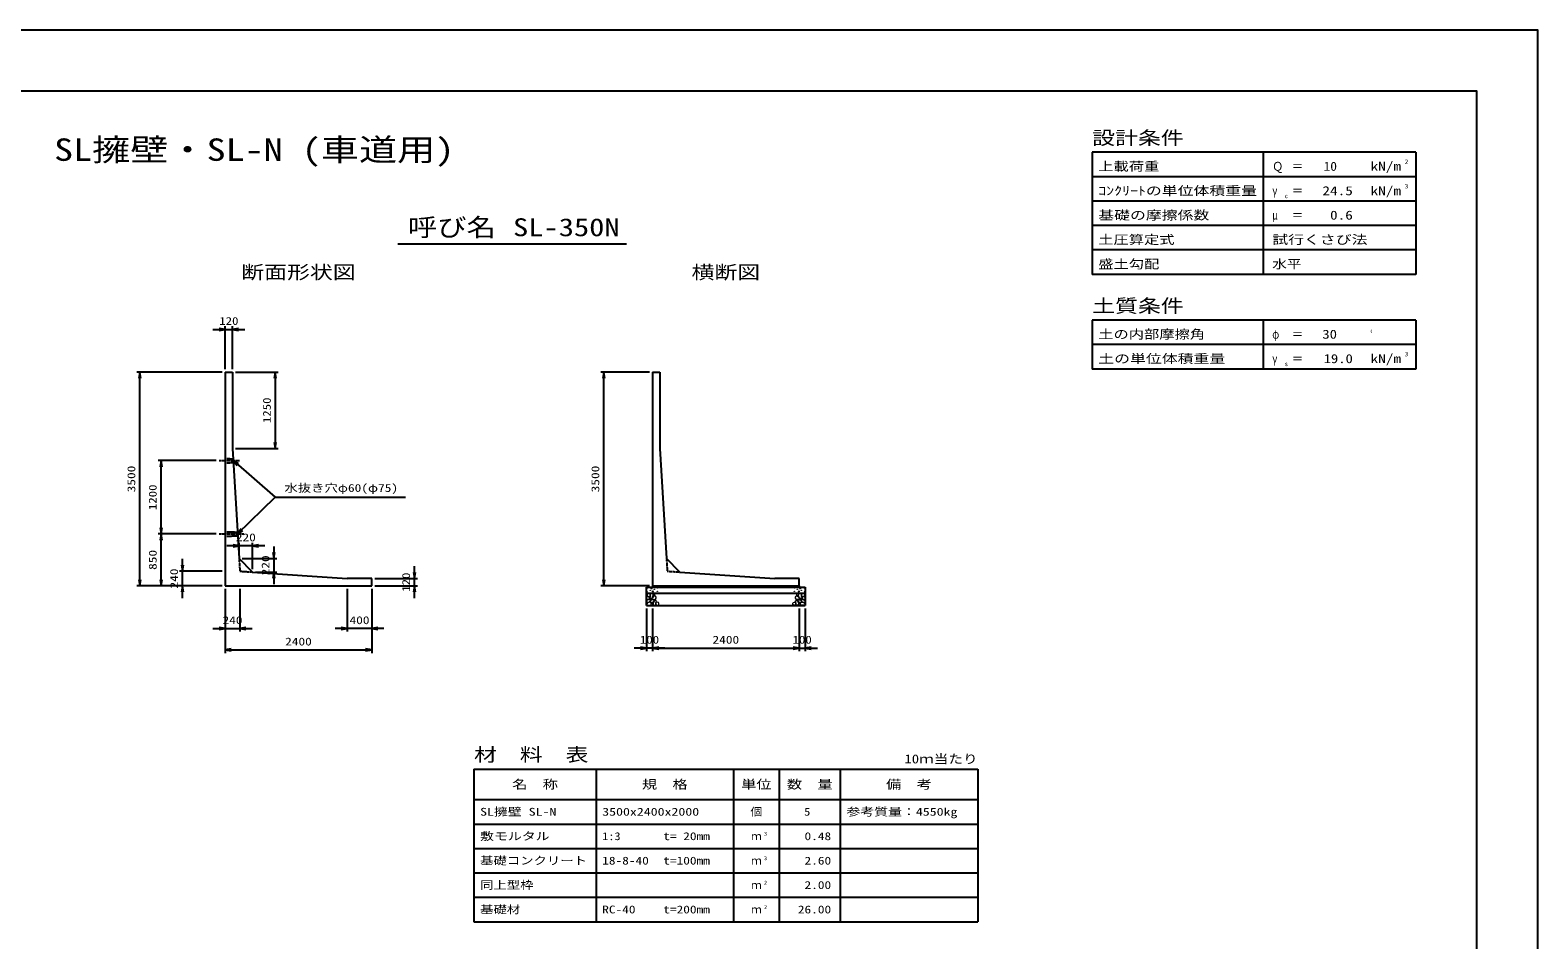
# Model space of a CAD drawing. Units: millimetres at full size. Extents: x 0 to 42050, y 0 to 29700.
# Drawn here: x 17355 to 42050, y 14803 to 29700 of the extents above; entities that cross this region are included whole.
import ezdxf
from ezdxf.enums import TextEntityAlignment as Align

# ---------------------------------------------------------------- set-up
doc = ezdxf.new("R2010")
doc.units = ezdxf.units.MM
doc.linetypes.add('CHAIN', pattern=[18.5, 12, -1.5, 3.5, -1.5])
doc.linetypes.add('DASHED_SPACED', pattern=[12, 6, -6])
for name, color, linetype, lineweight in [('D-BMK', 2, 'CHAIN', 25), ('D-DCR-HCHn', 4, 'Continuous', 9), ('D-MTR-FRAM', 7, 'Continuous', 25), ('D-MTR-LINE', 7, 'Continuous', 25), ('D-STR-DIM', 7, 'Continuous', 25), ('D-STR-STRn', 1, 'Continuous', 25), ('D-STR-TXT', 7, 'Continuous', 25), ('D-TTL', 2, 'Continuous', 25), ('D-TTL-FRAM', 2, 'Continuous', 25), ('D-TTL-LINE', 7, 'Continuous', 25), ('D-TTL-TXT', 7, 'Continuous', 25)]:
    doc.layers.add(name, color=color, linetype=linetype, lineweight=lineweight)
doc.layers.add('D-MTR', color=7, linetype='Continuous')
doc.layers.add('D-MTR-TXT', color=7, linetype='Continuous')
doc.styles.add('ＭＳ ゴシック', font='')
doc.styles.get('ＭＳ ゴシック').set_extended_font_data('MS Gothic')

# ---------------------------------------------------------------- blocks, each defined once
blk = doc.blocks.new('open_arrow')
at = {"color": 0, "linetype": 'Continuous', "lineweight": -2}
blk.add_lwpolyline([(7.5, 1.25), (0, 0), (7.5, -1.25)], dxfattribs=at)

msp = doc.modelspace()

# ---------------------------------------------------------------- linework, layer by layer
at = {"layer": 'D-BMK'}
for p, q in [((20450, 22650), (20781.94, 22650)), ((20450, 21450), (20853.582, 21450))]:
    msp.add_line(p, q, dxfattribs=at)
at = {"layer": 'D-DCR-HCHn'}
for points in [[(27457.281, 20413.808), (27450.346, 20393.005), (27459.592, 20379.136), (27482.707, 20376.824), (27498.488, 20383.599), (27491.952, 20399.939), (27496.575, 20409.185), (27487.33, 20418.431), (27473.461, 20423.053)], [(27501.155, 20337.009), (27518.277, 20362.692), (27516.137, 20369.112), (27492.594, 20375.533), (27471.192, 20373.393), (27456.21, 20360.551), (27454.07, 20345.57), (27456.21, 20330.588), (27473.332, 20326.308)], [(27509.716, 20283.503), (27524.698, 20289.924), (27528.978, 20311.326), (27520.417, 20326.308), (27505.435, 20330.588), (27486.173, 20328.448), (27464.771, 20319.887), (27454.07, 20307.045), (27454.07, 20292.064), (27460.49, 20283.503), (27486.173, 20285.643)], [(27501.198, 20471.594), (27480.395, 20476.217), (27461.904, 20466.971), (27459.592, 20446.168), (27464.215, 20429.988), (27487.33, 20423.053), (27503.51, 20423.053), (27510.444, 20434.611), (27510.444, 20460.037)], [(27519.69, 20473.906), (27512.756, 20453.102), (27515.067, 20429.988), (27498.887, 20404.562), (27519.69, 20393.005), (27542.805, 20404.562), (27556.673, 20423.053), (27561.296, 20453.102), (27556.673, 20469.283), (27542.805, 20476.217)], [(27524.313, 20393.005), (27512.756, 20383.759), (27517.379, 20376.824), (27533.559, 20376.824), (27540.493, 20379.136), (27545.116, 20388.382), (27538.182, 20395.316)], [(27561.082, 20337.009), (27571.783, 20362.692), (27563.222, 20373.393), (27537.539, 20373.393), (27526.838, 20369.112), (27516.137, 20354.131), (27516.137, 20341.289), (27526.838, 20324.167), (27539.679, 20322.027)], [(27556.801, 20289.924), (27556.801, 20315.606), (27546.1, 20322.027), (27535.399, 20315.606), (27533.259, 20300.625), (27535.399, 20287.783), (27550.381, 20283.503)], [(27558.985, 20418.431), (27547.427, 20390.693), (27556.673, 20379.136), (27584.411, 20379.136), (27595.968, 20383.759), (27607.525, 20399.939), (27607.525, 20413.808), (27595.968, 20432.299), (27582.099, 20434.611)], [(27597.466, 20285.643), (27603.886, 20304.905), (27601.746, 20326.308), (27616.728, 20349.85), (27597.466, 20360.551), (27576.063, 20349.85), (27563.222, 20332.728), (27558.941, 20304.905), (27563.222, 20289.924), (27576.063, 20283.503)], [(27563.608, 20469.283), (27563.608, 20441.545), (27575.165, 20434.611), (27586.722, 20441.545), (27589.034, 20457.725), (27586.722, 20471.594), (27570.542, 20476.217)], [(27593.185, 20360.551), (27603.886, 20369.112), (27599.606, 20375.533), (27584.624, 20375.533), (27578.204, 20373.393), (27573.923, 20364.832), (27580.344, 20358.411)], [(27614.588, 20287.783), (27633.85, 20283.503), (27650.972, 20292.064), (27653.112, 20311.326), (27648.831, 20326.308), (27627.429, 20332.728), (27612.447, 20332.728), (27606.027, 20322.027), (27606.027, 20298.484)], [(29885.412, 20287.783), (29866.15, 20283.503), (29849.028, 20292.064), (29846.888, 20311.326), (29851.169, 20326.308), (29872.571, 20332.728), (29887.553, 20332.728), (29893.973, 20322.027), (29893.973, 20298.484)], [(29902.534, 20285.643), (29896.114, 20304.905), (29898.254, 20326.308), (29883.272, 20349.85), (29902.534, 20360.551), (29923.937, 20349.85), (29936.778, 20332.728), (29941.059, 20304.905), (29936.778, 20289.924), (29923.937, 20283.503)], [(29941.015, 20418.431), (29952.573, 20390.693), (29943.327, 20379.136), (29915.589, 20379.136), (29904.032, 20383.759), (29892.475, 20399.939), (29892.475, 20413.808), (29904.032, 20432.299), (29917.901, 20434.611)], [(29906.815, 20360.551), (29896.114, 20369.112), (29900.394, 20375.533), (29915.376, 20375.533), (29921.796, 20373.393), (29926.077, 20364.832), (29919.656, 20358.411)], [(29936.392, 20469.283), (29936.392, 20441.545), (29924.835, 20434.611), (29913.278, 20441.545), (29910.966, 20457.725), (29913.278, 20471.594), (29929.458, 20476.217)], [(29938.918, 20337.009), (29928.217, 20362.692), (29936.778, 20373.393), (29962.461, 20373.393), (29973.162, 20369.112), (29983.863, 20354.131), (29983.863, 20341.289), (29973.162, 20324.167), (29960.321, 20322.027)], [(29980.31, 20473.906), (29987.244, 20453.102), (29984.933, 20429.988), (30001.113, 20404.562), (29980.31, 20393.005), (29957.195, 20404.562), (29943.327, 20423.053), (29938.704, 20453.102), (29943.327, 20469.283), (29957.195, 20476.217)], [(29943.199, 20289.924), (29943.199, 20315.606), (29953.9, 20322.027), (29964.601, 20315.606), (29966.741, 20300.625), (29964.601, 20287.783), (29949.619, 20283.503)], [(29975.687, 20393.005), (29987.244, 20383.759), (29982.621, 20376.824), (29966.441, 20376.824), (29959.507, 20379.136), (29954.884, 20388.382), (29961.818, 20395.316)], [(29990.284, 20283.503), (29975.302, 20289.924), (29971.022, 20311.326), (29979.583, 20326.308), (29994.565, 20330.588), (30013.827, 20328.448), (30035.229, 20319.887), (30045.93, 20307.045), (30045.93, 20292.064), (30039.51, 20283.503), (30013.827, 20285.643)], [(29998.845, 20337.009), (29981.723, 20362.692), (29983.863, 20369.112), (30007.406, 20375.533), (30028.808, 20373.393), (30043.79, 20360.551), (30045.93, 20345.57), (30043.79, 20330.588), (30026.668, 20326.308)], [(29998.802, 20471.594), (30019.605, 20476.217), (30038.096, 20466.971), (30040.408, 20446.168), (30035.785, 20429.988), (30012.67, 20423.053), (29996.49, 20423.053), (29989.556, 20434.611), (29989.556, 20460.037)], [(30042.719, 20413.808), (30049.654, 20393.005), (30040.408, 20379.136), (30017.293, 20376.824), (30001.512, 20383.599), (30008.048, 20399.939), (30003.425, 20409.185), (30012.67, 20418.431), (30026.539, 20423.053)]]:
    msp.add_lwpolyline(points, close=True, dxfattribs=at)
for centre, radius in [((27460.727, 20557.43), 3), ((27461.869, 20503.919), 3), ((27512.292, 20525.761), 3), ((27533.336, 20557.43), 7.5), ((27556.664, 20509.97), 7.5), ((27577.708, 20541.639), 3), ((27628.131, 20563.481), 3), ((27629.273, 20509.97), 3), ((29870.727, 20509.97), 3), ((29871.869, 20563.481), 3), ((29922.292, 20541.639), 3), ((29943.336, 20509.97), 7.5), ((29966.664, 20557.43), 7.5), ((29987.708, 20525.761), 3), ((30038.131, 20503.919), 3), ((30039.273, 20557.43), 3)]:
    msp.add_circle(centre, radius, dxfattribs=at)
at = {"layer": 'D-MTR-FRAM'}
for p, q in [((24625, 17600), (32875, 17600)), ((24625, 17600), (24625, 15100)), ((32875, 17600), (32875, 15100)), ((24625, 15100), (32875, 15100))]:
    msp.add_line(p, q, dxfattribs=at)
at = {"layer": 'D-MTR-LINE'}
for p, q in [((26625, 17600), (26625, 15100)), ((28875, 17600), (28875, 15100)), ((29625, 17600), (29625, 15100)), ((30625, 17600), (30625, 15100)), ((24625, 17100), (32875, 17100)), ((24625, 16700), (32875, 16700)), ((24625, 16300), (32875, 16300)), ((24625, 15900), (32875, 15900)), ((24625, 15500), (32875, 15500))]:
    msp.add_line(p, q, dxfattribs=at)
at = {"layer": 'D-STR-DIM'}
for p, q in [((20350, 24800), (20870, 24800)), ((20550, 24150), (20550, 24850)), ((20670, 24150), (20670, 24850)), ((20500, 24100), (19100, 24100)), ((19150, 20600), (19150, 24100)), ((20720, 24100), (21420, 24100)), ((21370, 24100), (21370, 22850)), ((27500, 24100), (26700, 24100)), ((26750, 20600), (26750, 24100)), ((20720, 22850), (21420, 22850)), ((20400, 22650), (19450, 22650)), ((19500, 21450), (19500, 22650)), ((20400, 21450), (19450, 21450)), ((20400, 21450), (19450, 21450)), ((19500, 20600), (19500, 21450)), ((21197.711, 21255.838), (20577.711, 21255.838)), ((20777.711, 21095.838), (20777.711, 21305.838)), ((20997.711, 20875.838), (20997.711, 21305.838)), ((21347.711, 21245.838), (21347.711, 20625.838)), ((19850, 20400), (19850, 21040)), ((20827.711, 21045.838), (21397.711, 21045.838)), ((20500, 20840), (19800, 20840)), ((21047.711, 20825.838), (21397.711, 20825.838)), ((23650, 20400), (23650, 20920)), ((20500, 20600), (19100, 20600)), ((20500, 20600), (19450, 20600)), ((20500, 20600), (19800, 20600)), ((20550, 20550), (20550, 19850)), ((20550, 20550), (20550, 19500)), ((20790, 20550), (20790, 19850)), ((22550, 20550), (22550, 19850)), ((22950, 20550), (22950, 19500)), ((22950, 20550), (22950, 19850)), ((23000, 20720), (23700, 20720)), ((23000, 20600), (23700, 20600)), ((27500, 20600), (26700, 20600)), ((27450, 20230), (27450, 19530)), ((27550, 20230), (27550, 19530)), ((27550, 20230), (27550, 19530)), ((29950, 20230), (29950, 19530)), ((29950, 20230), (29950, 19530)), ((30050, 20230), (30050, 19530)), ((20350, 19900), (20990, 19900)), ((23150, 19900), (22350, 19900)), ((20550, 19550), (22950, 19550)), ((27750, 19580), (27250, 19580)), ((27550, 19580), (29950, 19580)), ((29750, 19580), (30250, 19580))]:
    msp.add_line(p, q, dxfattribs=at)
at = {"layer": 'D-STR-STRn'}
for p, q in [((20550, 24100), (20670, 24100)), ((20550, 24100), (20550, 20600)), ((20670, 24100), (20670, 22850)), ((27550, 24100), (27670, 24100)), ((27550, 24100), (27550, 20600)), ((27670, 24100), (27670, 22850)), ((20670, 22850), (20777.711, 21045.838)), ((27670, 22850), (27777.711, 21045.838)), ((20997.711, 20825.838), (20777.711, 21045.838)), ((27997.711, 20825.838), (27777.711, 21045.838)), ((20997.711, 20825.838), (22550, 20720)), ((27997.711, 20825.838), (29550, 20720)), ((20550, 20600), (22950, 20600)), ((22950, 20720), (22550, 20720)), ((22950, 20600), (22950, 20720)), ((27450, 20280), (27450, 20580)), ((27450, 20580), (30050, 20580)), ((27550, 20600), (29950, 20600)), ((27550, 20600), (27550, 20580)), ((29950, 20720), (29550, 20720)), ((29950, 20600), (29950, 20720)), ((29950, 20600), (29950, 20580)), ((30050, 20580), (30050, 20280)), ((27450, 20480), (30050, 20480)), ((27450, 20280), (30050, 20280))]:
    msp.add_line(p, q, dxfattribs=at)
at = {"layer": 'D-STR-STRn', "linetype": 'DASHED_SPACED'}
for p, q in [((20550, 22687.5), (20680.149, 22680)), ((20550, 22612.5), (20683.731, 22620)), ((20550, 21487.5), (20751.791, 21480)), ((20550, 21412.5), (20755.373, 21420))]:
    msp.add_line(p, q, dxfattribs=at)
at = {"layer": 'D-STR-STRn', "color": 2, "linetype": 'DASHED_SPACED'}
for p, q in [((20777.711, 21045.838), (20790, 20840)), ((27777.711, 21045.838), (27790, 20840)), ((20790, 20840), (20997.711, 20825.838)), ((27790, 20840), (27997.711, 20825.838))]:
    msp.add_line(p, q, dxfattribs=at)
at = {"layer": 'D-STR-TXT'}
msp.add_line((20753.582, 21450), (21370, 22050), dxfattribs=at)
msp.add_lwpolyline([(20681.94, 22650), (21370, 22050), (21470, 22050), (23502.741, 22050)], dxfattribs=at)
at = {"layer": 'D-TTL'}
for points in [[(0, 0), (42050, 0), (42050, 29700), (0, 29700)], [(1000, 1000), (41050, 1000), (41050, 28700), (1000, 28700)]]:
    msp.add_lwpolyline(points, close=True, dxfattribs=at)
at = {"layer": 'D-TTL-FRAM'}
for p, q in [((40050, 27700), (34750, 27700)), ((34750, 27700), (34750, 25700)), ((40050, 27700), (40050, 25700)), ((40050, 25700), (34750, 25700)), ((40050, 24950), (34750, 24950)), ((34750, 24950), (34750, 24150)), ((40050, 24950), (40050, 24150)), ((40050, 24150), (34750, 24150))]:
    msp.add_line(p, q, dxfattribs=at)
at = {"layer": 'D-TTL-LINE'}
for p, q in [((37550, 27700), (37550, 25700)), ((40050, 27300), (34750, 27300)), ((40050, 26900), (34750, 26900)), ((40050, 26500), (34750, 26500)), ((40050, 26100), (34750, 26100)), ((37550, 24950), (37550, 24150)), ((40050, 24550), (34750, 24550))]:
    msp.add_line(p, q, dxfattribs=at)
at = {"layer": 'D-TTL-TXT'}
msp.add_line((23375, 26200), (27125, 26200), dxfattribs=at)

# ---------------------------------------------------------------- block references
at = {"layer": 'D-STR-DIM', "xscale": 13.3, "yscale": 13.3}
for p, rotation in [((20550, 24800), 180), ((19150, 24100), 270), ((21370, 24100), 270), ((26750, 24100), 270), ((21370, 22850), 90), ((19500, 22650), 270), ((19500, 21450), 90), ((19500, 21450), 270), ((20777.711, 21255.838), 180), ((21347.711, 21045.838), 90), ((19850, 20840), 90), ((21347.711, 20825.838), 270), ((23650, 20720), 90), ((19150, 20600), 90), ((19500, 20600), 90), ((19850, 20600), 270), ((23650, 20600), 270), ((26750, 20600), 90), ((20550, 19900), 180), ((22550, 19900), 180), ((22950, 19550), 180), ((27450, 19580), 180), ((29950, 19580), 180), ((29950, 19580), 180)]:
    msp.add_blockref('open_arrow', p, dxfattribs=dict(at, rotation=rotation))
for p in [(20670, 24800), (20997.711, 21255.838), (20790, 19900), (22950, 19900), (20550, 19550), (27550, 19580), (27550, 19580), (30050, 19580)]:
    msp.add_blockref('open_arrow', p, dxfattribs=at)
at = {"layer": 'D-STR-TXT', "xscale": 13.3, "yscale": 13.3}
for p, rotation in [((20681.94, 22650), 318.9), ((20753.582, 21450), 44.2)]:
    msp.add_blockref('open_arrow', p, dxfattribs=dict(at, rotation=rotation))

# ---------------------------------------------------------------- texts
at = {"layer": 'D-MTR', "style": 'ＭＳ ゴシック', "width": 1.25}
msp.add_text('材\u3000料\u3000表', height=219.9, dxfattribs=at).set_placement((24625, 17660), align=Align.BOTTOM_LEFT)
at = {"layer": 'D-MTR', "style": 'ＭＳ ゴシック', "width": 1.2}
msp.add_text('10ｍ当たり', height=146.6, dxfattribs=at).set_placement((32875, 17648.333), align=Align.BOTTOM_RIGHT)
at = {"layer": 'D-MTR-TXT', "style": 'ＭＳ ゴシック'}
for s, height, width, p in [('名\u3000称', 146.6, 1.25, (25625, 17350)), ('規\u3000格', 146.6, 1.25, (27750, 17350)), ('単位', 146.6, 1.25, (29250, 17350)), ('数\u3000量', 146.6, 1.25, (30125, 17350)), ('備\u3000考', 146.6, 1.25, (31750, 17350)), ('個', 128.3, 1.1, (29250, 16900))]:
    msp.add_text(s, height=height, dxfattribs=dict(at, width=width)).set_placement(p, align=Align.MIDDLE_CENTER)
for s, width, p in [('SL擁壁 SL-N', 1.3, (24725, 16900)), ('3500x2400x2000', 1.3, (26725, 16900)), ('参考質量：4550kg', 1.3, (30725, 16900)), ('敷モルタル', 1.3, (24725, 16500)), ('1:3', 1.15, (26725, 16500)), ('t= 20mm', 1.25, (27725, 16500)), ('基礎コンクリート', 1.25, (24725, 16100)), ('18-8-40', 1.25, (26725, 16100)), ('t=100mm', 1.25, (27725, 16100)), ('同上型枠', 1.25, (24725, 15700)), ('基礎材', 1.25, (24725, 15300)), ('RC-40', 1.25, (26725, 15300)), ('t=200mm', 1.25, (27725, 15300))]:
    msp.add_text(s, height=128.3, dxfattribs=dict(at, width=width)).set_placement(p, align=Align.MIDDLE_LEFT)
for s, width, p in [('5', 1.15, (30133.883, 16900)), ('0.48', 1.25, (30475, 16500)), ('2.60', 1.25, (30475, 16100)), ('2.00', 1.25, (30475, 15700)), ('26.00', 1.25, (30475, 15300))]:
    msp.add_text(s, height=128.3, dxfattribs=dict(at, width=width)).set_placement(p, align=Align.MIDDLE_RIGHT)
at = {"layer": 'D-MTR-TXT', "style": 'ＭＳ ゴシック', "width": 1.15}
for s, p in [('3', (29375, 16488.333)), ('3', (29375, 16088.333)), ('2', (29375, 15688.333)), ('2', (29375, 15288.333))]:
    msp.add_text(s, height=64.15, dxfattribs=at).set_placement(p, align=Align.BOTTOM_LEFT)
at = {"layer": 'D-MTR-TXT', "style": 'ＭＳ ゴシック'}
for p in [(29250, 16500), (29250, 16100), (29250, 15700), (29250, 15300)]:
    msp.add_text('ｍ', height=128.3, dxfattribs=at).set_placement(p, align=Align.MIDDLE_CENTER)
at = {"layer": 'D-STR-DIM', "style": 'ＭＳ ゴシック'}
for s, width, p in [('120', 1.2, (20610, 24937.5)), ('220', 1.25, (20887.711, 21393.338)), ('240', 1.25, (20670, 20037.5)), ('400', 1.25, (22750, 20037.5)), ('100', 1.2, (27500, 19717.5)), ('2400', 1.25, (28750, 19717.5)), ('100', 1.2, (30000, 19717.5)), ('2400', 1.25, (21750, 19687.5))]:
    msp.add_text(s, height=128.3, dxfattribs=dict(at, width=width)).set_placement(p, align=Align.MIDDLE_CENTER)
for s, width, p in [('1250', 1.2, (21232.5, 23475)), ('3500', 1.25, (19012.5, 22350)), ('3500', 1.25, (26612.5, 22350)), ('1200', 1.2, (19362.5, 22050)), ('850', 1.25, (19362.5, 21025)), ('220', 1.25, (21210.211, 20935.838)), ('240', 1.25, (19712.5, 20720)), ('120', 1.2, (23512.5, 20660))]:
    msp.add_text(s, height=128.3, rotation=90, dxfattribs=dict(at, width=width)).set_placement(p, align=Align.MIDDLE_CENTER)
at = {"layer": 'D-STR-TXT', "style": 'ＭＳ ゴシック', "width": 1.25}
msp.add_text('水抜き穴φ60(φ75)', height=128.3, dxfattribs=at).set_placement((21520, 22100), align=Align.BOTTOM_LEFT)
at = {"layer": 'D-TTL-TXT', "style": 'ＭＳ ゴシック'}
for s, height, width, p in [('SL擁壁・SL-N (車道用)', 366.6, 1.25, (21025, 27450)), ('呼び名', 293.3, 1.2, (24262.5, 26237.5)), ('SL-350N', 293.3, 1.25, (26137.5, 26237.5)), ('断面形状図', 219.9, 1.25, (21750, 25560)), ('横断図', 219.9, 1.25, (28750, 25560))]:
    msp.add_text(s, height=height, dxfattribs=dict(at, width=width)).set_placement(p, align=Align.BOTTOM_CENTER)
for s, height, width, p in [('設計条件', 219.9, 1.25, (34750, 27760)), ('上載荷重', 146.6, 1.25, (34850, 27353.333)), ('Ｑ', 146.6, 0.9, (37700, 27353.333)), ('＝', 146.6, 0.95, (38020, 27353.333)), ('kN/m', 146.6, 1.25, (39310, 27353.333)), ('2', 73.31, 1.15, (39870, 27486.667)), ('ｺﾝｸﾘｰﾄの単位体積重量', 146.6, 1.3, (34850, 26953.333)), ('3', 73.31, 1.15, (39870, 27086.667)), ('γ', 146.6, 0.75, (37700, 26953.333)), ('c', 73.31, 1.2, (37900, 26926.667)), ('＝', 146.6, 0.95, (38020, 26953.333)), ('kN/m', 146.6, 1.25, (39310, 26953.333)), ('基礎の摩擦係数', 146.6, 1.3, (34850, 26553.333)), ('μ', 146.6, 0.7, (37700, 26553.333)), ('＝', 146.6, 0.95, (38020, 26553.333)), ('土圧算定式', 146.6, 1.25, (34850, 26153.333)), ('試行くさび法', 146.6, 1.3, (37700, 26153.333)), ('盛土勾配', 146.6, 1.25, (34850, 25753.333)), ('水平', 146.6, 1.2, (37700, 25753.333)), ('土質条件', 219.9, 1.25, (34750, 25010)), ('土の内部摩擦角', 146.6, 1.25, (34850, 24603.333)), ('φ', 146.6, 0.75, (37700, 24603.333)), ('＝', 146.6, 0.95, (38020, 24603.333)), ('°', 146.6, 0.3, (39310, 24603.333)), ('土の単位体積重量', 146.6, 1.3, (34850, 24203.333)), ('γ', 146.6, 0.75, (37700, 24203.333)), ('s', 73.31, 1.15, (37900, 24176.667)), ('＝', 146.6, 0.95, (38020, 24203.333)), ('kN/m', 146.6, 1.25, (39310, 24203.333)), ('3', 73.31, 1.15, (39870, 24336.667))]:
    msp.add_text(s, height=height, dxfattribs=dict(at, width=width)).set_placement(p, align=Align.BOTTOM_LEFT)
for s, width, p in [('10', 1.1, (38760, 27353.333)), ('24.5', 1.25, (39020, 26953.333)), ('0.6', 1.25, (39020, 26553.333)), ('30', 1.2, (38760, 24603.333)), ('19.0', 1.2, (39020, 24203.333))]:
    msp.add_text(s, height=146.6, dxfattribs=dict(at, width=width)).set_placement(p, align=Align.BOTTOM_RIGHT)

doc.saveas('drawing.dxf')
